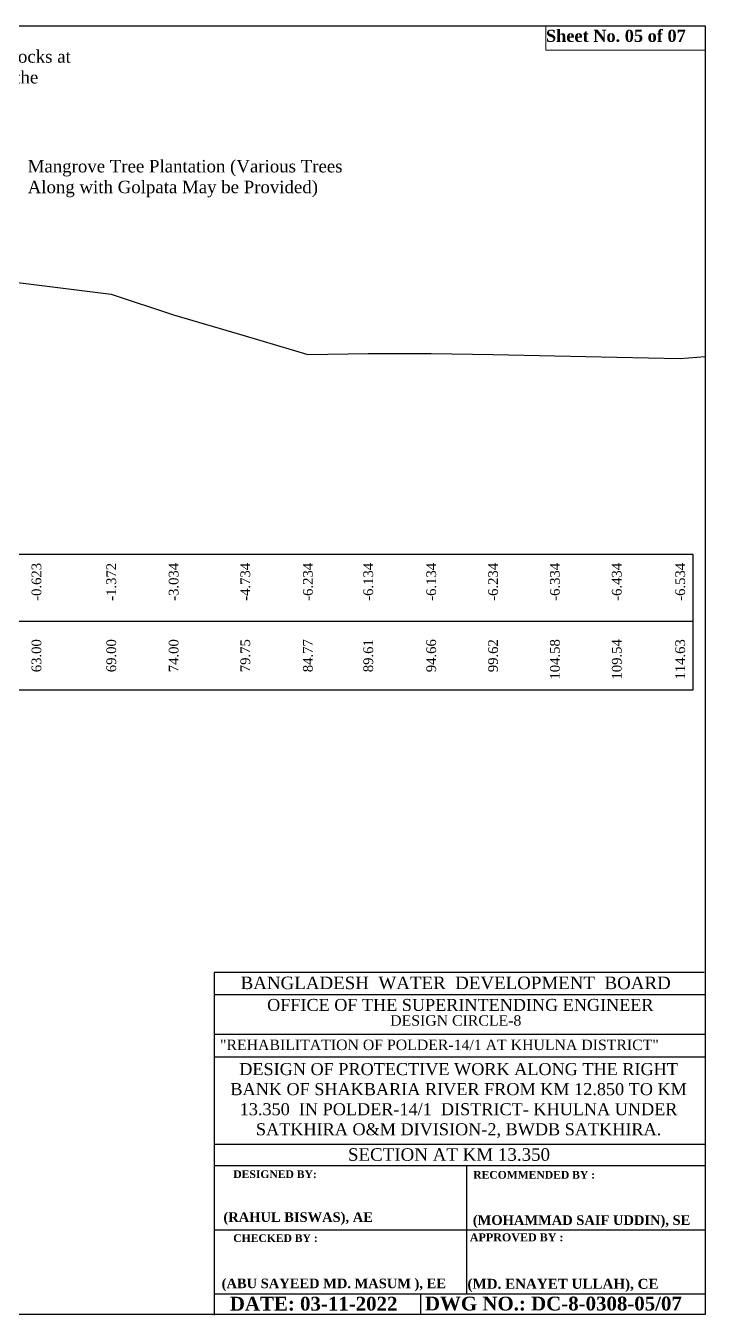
# Model space of a CAD drawing. Header units: metres. Extents: x -2434 to 11656, y -15288 to 8109.
# Drawn here: x 2396.3 to 2450.7, y -14452 to -14348.5 of the extents above; entities that cross this region are included whole.
import ezdxf
from ezdxf.enums import TextEntityAlignment as Align

# ---------------------------------------------------------------- set-up
doc = ezdxf.new("R2010")
doc.units = ezdxf.units.M
doc.linetypes.add('HIDDEN', pattern=[9.525, 6.35, -3.175])
doc.layers.add('GL', color=212, linetype='HIDDEN', lineweight=40)
doc.layers.add('LINE', color=7, linetype='Continuous')
doc.styles.add('Kazi_T_H', font='timesbd.ttf')
doc.styles.add('liza', font='times.ttf', dxfattribs={"height": 2})
doc.styles.get("Standard").update_dxf_attribs({"font": 'times.ttf'})

msp = doc.modelspace()

# ---------------------------------------------------------------- linework, layer by layer
at = {"linetype": 'Continuous', "lineweight": -3, "ltscale": 0.5}
msp.add_line((2449.784477, -14390.910761), (2308.333402, -14390.910761), dxfattribs=at)
msp.add_line((2449.784477, -14390.910761), (2308.333402, -14390.910761), dxfattribs=at)
at = {"color": 0, "linetype": 'Continuous', "lineweight": -3, "ltscale": 0.5}
for p, q in [((2449.784477, -14401.784577), (2449.784477, -14390.910761)), ((2303.398273, -14401.784577), (2449.784477, -14401.784577)), ((2431.621189, -14450.260253), (2431.621189, -14439.994293))]:
    msp.add_line(p, q, dxfattribs=at)
at = {"color": 7, "linetype": 'ByBlock', "lineweight": 30, "ltscale": 0.5}
msp.add_line((2303.398273, -14396.264832), (2449.784477, -14396.264832), dxfattribs=at)
at = {"color": 7, "linetype": 'Continuous', "lineweight": -3, "ltscale": 0.5}
msp.add_line((2411.374008, -14431.238228), (2450.746688, -14431.238228), dxfattribs=at)
at = {"layer": 'GL', "color": 6, "linetype": 'ByBlock', "lineweight": 30}
msp.add_lwpolyline([(2394.112541, -14368.895804), (2397.112541, -14369.255804), (2403.112541, -14370.004804), (2408.112541, -14371.666804), (2413.862541, -14373.366804), (2418.882541, -14374.866804), (2423.722541, -14374.766804), (2428.772541, -14374.766804), (2433.732541, -14374.866804), (2438.692541, -14374.966804), (2443.652541, -14375.066804), (2448.742541, -14375.166804), (2450.746688, -14375.009307)], dxfattribs=at)
at = {"layer": 'LINE', "color": 0, "linetype": 'ByBlock', "lineweight": -3, "ltscale": 0.5}
for p, q in [((2411.374008, -14424.470757), (2411.374008, -14451.979976)), ((2450.652417, -14424.470757), (2411.374008, -14424.470757)), ((2450.746688, -14426.259997), (2411.374008, -14426.259997)), ((2450.746688, -14429.446701), (2411.374008, -14429.446701)), ((2450.746688, -14438.262869), (2411.374008, -14438.262869)), ((2450.746688, -14439.994293), (2411.374008, -14439.994293)), ((2411.374008, -14445.127273), (2450.746688, -14445.127273)), ((2411.374008, -14450.260253), (2450.746688, -14450.260253)), ((2427.928844, -14451.932858), (2427.928844, -14450.260253))]:
    msp.add_line(p, q, dxfattribs=at)
msp.add_lwpolyline([(2300.497649, -14348.470229), (2450.746688, -14348.470229), (2450.746688, -14451.932858), (2300.497649, -14451.932858)], close=True, dxfattribs=at)
at = {"layer": 'LINE', "color": 7, "lineweight": 13, "ltscale": 0.5}
msp.add_lwpolyline([(2450.746688, -14348.470229), (2437.974906, -14348.470229), (2437.974906, -14350.435598), (2450.746688, -14350.435598)], close=True, dxfattribs=at)

# ---------------------------------------------------------------- texts
at = {"color": 7, "linetype": 'ByBlock', "lineweight": 30, "ltscale": 0.5, "style": 'liza'}
for s, p in [('-0.623', (2397.112541, -14391.585761)), ('-1.372', (2403.112541, -14391.585761)), ('-3.034', (2408.112541, -14391.585761)), ('-4.734', (2413.862541, -14391.585761)), ('-6.234', (2418.882541, -14391.585761)), ('-6.134', (2423.722541, -14391.585761)), ('-6.134', (2428.772541, -14391.585761)), ('-6.234', (2433.732541, -14391.585761)), ('-6.334', (2438.692541, -14391.585761)), ('-6.434', (2443.652541, -14391.585761)), ('-6.534', (2448.742541, -14391.585761)), ('63.00', (2397.112541, -14397.710993)), ('69.00', (2403.112541, -14397.710993)), ('74.00', (2408.112541, -14397.710993)), ('79.75', (2413.862541, -14397.710993)), ('84.77', (2418.882541, -14397.710993)), ('89.61', (2423.722541, -14397.710993)), ('94.66', (2428.772541, -14397.710993)), ('99.62', (2433.732541, -14397.710993)), ('104.58', (2438.692541, -14397.710993)), ('109.54', (2443.652541, -14397.710993)), ('114.63', (2448.742541, -14397.710993))]:
    msp.add_text(s, height=0.78, rotation=90, dxfattribs=at).set_placement(p, align=Align.MIDDLE_RIGHT)
at = {"layer": 'LINE', "color": 0, "linetype": 'ByBlock', "lineweight": -3, "ltscale": 0.5}
for s, height, p in [('BANGLADESH  WATER  DEVELOPMENT  BOARD', 1.00524509, (2430.737464, -14425.803579)), ('OFFICE OF THE SUPERINTENDING ENGINEER', 0.96420512, (2431.108462, -14427.554405)), ('DESIGN CIRCLE-8', 0.83843923, (2430.743757, -14428.738255)), ('"REHABILITATION OF POLDER-14/1 AT KHULNA DISTRICT"', 0.83843923, (2429.431861, -14430.694561)), ('SECTION AT KM 13.350', 1.00612708, (2430.19812, -14439.582189))]:
    msp.add_text(s, height=height, dxfattribs=at).set_placement(p, align=Align.CENTER)
at = {"layer": 'LINE', "color": 0, "linetype": 'ByBlock', "lineweight": -3, "ltscale": 0.5, "style": 'Kazi_T_H'}
for s, height, p in [('DESIGNED BY:', 0.61595757, (2412.899447, -14440.966685)), ('RECOMMENDED BY :', 0.61595757, (2432.144113, -14441.018308)), ('(RAHUL BISWAS), AE', 0.76994696, (2412.109199, -14444.486934)), ('(MOHAMMAD SAIF UDDIN), SE ', 0.76994696, (2432.110915, -14444.72898)), ('CHECKED BY :', 0.61595757, (2412.899447, -14446.099664)), ('APPROVED BY :', 0.63930236, (2431.869919, -14446.048476)), ('(ABU SAYEED MD. MASUM ), EE', 0.76994696, (2411.966203, -14449.810043)), ('(MD. ENAYET ULLAH), CE ', 0.79912795, (2431.680787, -14449.858021)), ('DATE: 03-11-2022', 1.10872362, (2412.622921, -14451.609801)), ('DWG NO.: DC-8-0308-05/07', 1.10872362, (2428.271845, -14451.598611))]:
    msp.add_text(s, height=height, dxfattribs=at).set_placement(p)
at = {"layer": 'LINE', "color": 7, "lineweight": 13, "ltscale": 0.5, "insert": (2437.974906, -14348.791046), "char_height": 0.97211344, "width": 13.35986251, "attachment_point": 1}
msp.add_mtext('{\\fTimes New Roman|b1|i0|c0|p18;Sheet No. 05 of 07}', dxfattribs=at)
at = {"layer": 'LINE', "color": 0, "linetype": 'ByBlock', "ltscale": 0.5, "char_height": 1, "attachment_point": 1}
for s, insert, width in [('\\pt15;Minimum 2 layers 350 x 350 x 350 C.C Blocks (excluding Blocks at key) to be Placed @ 7.00 m³/m (excluding void) as shown in the drawing. ', (2358.291579, -14350.432821), 42.98997933), ('Mangrove Tree Plantation (Various Trees Along with Golpata May be Provided)', (2396.41154, -14359.240963), 25.28866032)]:
    msp.add_mtext(s, dxfattribs=dict(at, insert=insert, width=width))
at = {"layer": 'LINE', "color": 0, "linetype": 'ByBlock', "lineweight": -3, "ltscale": 0.5, "insert": (2430.969475, -14431.73851), "char_height": 0.743152494, "width": 39.26429552, "attachment_point": 2}
msp.add_mtext('{\\H1.3X;DESIGN OF PROTECTIVE WORK ALONG THE RIGHT BANK OF SHAKBARIA RIVER FROM KM 12.850 TO KM 13.350  IN POLDER-14/1  DISTRICT- KHULNA UNDER SATKHIRA O&M DIVISION-2, BWDB SATKHIRA.}', dxfattribs=at)

doc.saveas('drawing.dxf')
